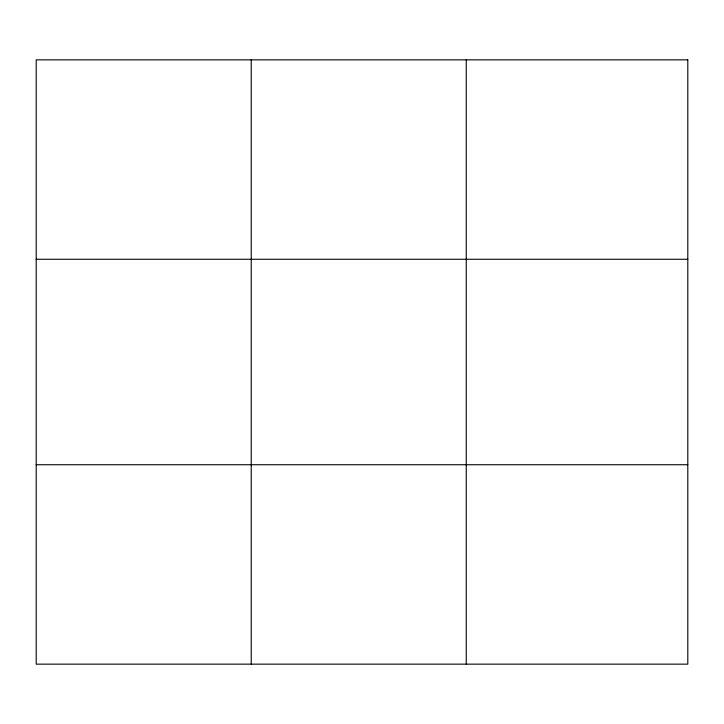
<?xml version="1.0" encoding="UTF-8"?>
<svg xmlns="http://www.w3.org/2000/svg" width="724" height="724" viewBox="0 0 724 724"><rect width="100%" height="100%" fill="white"/><g stroke="black" fill="none" stroke-linecap="round" stroke-linejoin="round"><path stroke-width="1.09" d="M251.228 59.848L251.228 664.152M466.256 59.848L466.256 664.152M36.2 259.264L687.8 259.264M36.2 464.736L687.8 464.736M687.8 59.848L36.2 59.848L36.2 664.152L687.8 664.152L687.8 59.848"/></g></svg>
